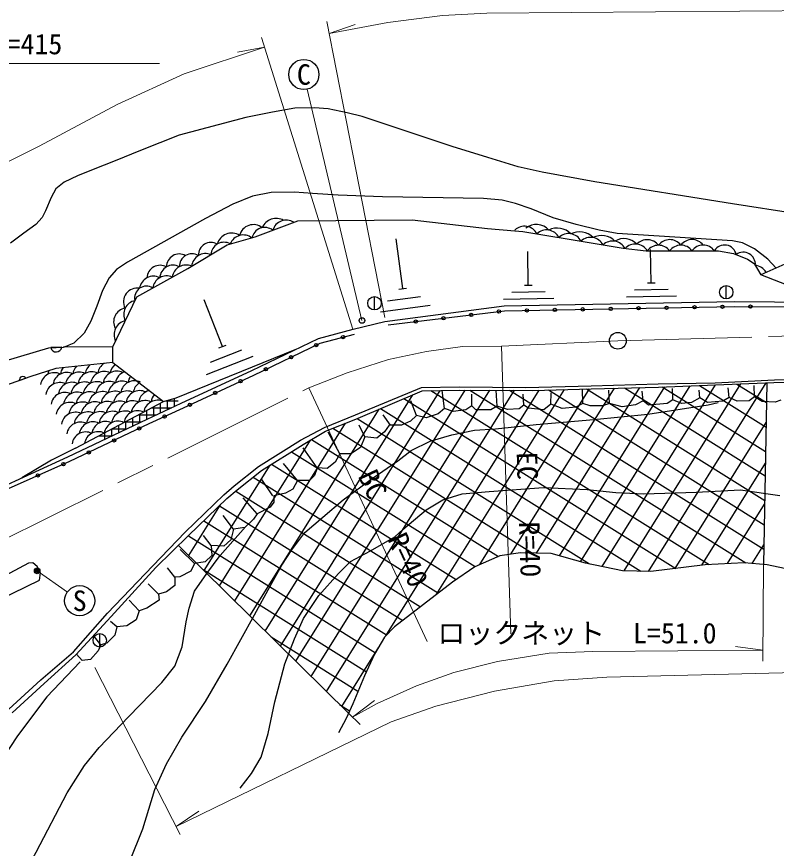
# Model space of a CAD drawing. Units: millimetres at full size, sheet at 1:1000; details may follow other scales. Extents: x 40000 to 680000, y 20000 to 380000.
# Drawn here: x 217114 to 285086, y 246860 to 321222 of the extents above; entities that cross this region are included whole.
import ezdxf
from ezdxf.enums import TextEntityAlignment as Align

# ---------------------------------------------------------------- set-up
doc = ezdxf.new("R2010")
doc.units = ezdxf.units.MM
doc.header["$LTSCALE"] = 1000
doc.header["$PDMODE"] = 32
doc.header["$PDSIZE"] = 500
doc.linetypes.add('CHAIN', pattern=[18.5, 12, -1.5, 3.5, -1.5])
for name, color, linetype, lineweight in [('M-BGD', 7, 'Continuous', 25), ('M-BGD-EXST', 7, 'Continuous', 25), ('M-BMK', 2, 'CHAIN', 13), ('M-BMK-SRVR', 3, 'Continuous', 25), ('M-STR-HTXT', 7, 'Continuous', 13), ('M-STR-STRC', 7, 'Continuous', 25)]:
    doc.layers.add(name, color=color, linetype=linetype, lineweight=lineweight)
doc.styles.add('ＭＳ ゴシック', font='')
doc.styles.get('ＭＳ ゴシック').set_extended_font_data('MS Gothic')

msp = doc.modelspace()

# ---------------------------------------------------------------- hatches: boundary and pattern name
at = {"layer": 'M-BGD'}
h = msp.add_hatch(dxfattribs=at)
h.set_pattern_fill('USER', color=256, style=0, pattern_type=2)
h.set_pattern_definition([(58, (0, -0), (-1590.09, 993.599), []), (148, (0, -0), (-993.599, -1590.09), [])])
h.paths.add_polyline_path([(284054, 278611), (283934, 272238), (282200, 272402), (278728, 272207), (273844, 271621), (271320, 271664), (268021, 272359), (264939, 273226), (262197, 273291), (260331, 273009), (258095, 272033), (256120, 270666), (250930, 266670), (250037, 265755), (249143, 264209), (248228, 262271), (247182, 259788), (246801, 258941), (241436, 264236), (231596, 273951), (232493, 274829), (235933, 278135), (236855, 278919), (239013, 280644), (242745, 282982), (244746, 284158), (247453, 285236), (253384, 287772), (256738, 287828), (263301, 287808), (268508, 287948), (274537, 288106), (279645, 288304), (284238, 288478)])
h = msp.add_hatch(dxfattribs=at)
h.set_pattern_fill('USER', color=256, style=0, pattern_type=2)
h.set_pattern_definition([(90, (0, -0), (-625, 0), []), (180, (0, -0), (-0, -625), [])])
h.paths.add_polyline_path([(228792, 285240), (231582, 286543), (231541, 287190), (231382, 287126), (230255, 286807), (224477, 283742), (224818, 283355)])

# ---------------------------------------------------------------- linework, layer by layer
for p, q in [((251653, 296906), (251070, 301368)), ((262894, 297211), (262837, 300210)), ((273892, 297418), (273835, 300417)), ((251305, 296861), (252000, 296952)), ((262544, 297204), (263244, 297217)), ((272403, 296790), (275403, 296846)), ((273542, 297411), (274242, 297425)), ((280603, 295981), (280603, 297181)), ((249132, 294996), (249132, 296196)), ((250282, 295820), (253256, 296208)), ((260667, 295968), (265166, 296053)), ((261405, 296582), (264405, 296639)), ((271665, 296176), (276164, 296261)), ((235538, 291725), (233895, 295915)), ((249655, 294830), (254117, 295413)), ((221151, 291667), (220161, 291627)), ((225719, 291709), (221311, 291674)), ((235212, 291597), (235864, 291853)), ((234100, 289228), (238289, 290870)), ((234470, 290340), (237263, 291435)), ((225731, 290296), (230255, 286807)), ((217356, 288679), (217947, 288886)), ((255383, 286197), (255191, 287802)), ((260112, 286390), (260020, 287818)), ((267780, 286646), (267746, 287927)), ((270168, 286634), (270108, 287827)), ((275816, 286950), (275804, 287984)), ((278237, 287155), (278172, 287827)), ((280858, 287180), (280779, 288037)), ((283128, 287215), (283095, 288247)), ((284238, 288478), (283934, 272238)), ((257848, 286415), (257835, 287460)), ((262499, 286479), (262421, 287461)), ((264915, 286582), (264946, 287579)), ((273157, 286873), (273078, 287736)), ((222378, 282629), (230255, 286807)), ((252890, 285568), (252377, 286870)), ((250568, 284695), (249914, 285612)), ((246045, 282128), (244981, 284069)), ((248266, 283642), (247768, 284696)), ((243988, 280893), (242755, 282680)), ((242242, 279738), (240985, 281255)), ((240035, 278389), (239054, 279847)), ((238631, 276770), (237371, 278203)), ((236526, 275398), (235604, 276619)), ((234534, 273931), (233842, 274845)), ((246801, 258941), (231596, 273951)), ((233033, 272343), (231755, 273570)), ((231271, 271119), (230611, 271952)), ((229795, 269593), (228883, 270516)), ((228073, 268088), (227194, 269047)), ((226070, 266664), (225514, 267147)), ((224654, 265068), (223995, 265880)), ((224551, 264863), (224551, 266063))]:
    msp.add_line(p, q, dxfattribs=at)
for points in [[(284924, 295723), (298955, 295584), (305172, 296865), (311088, 298111), (313397, 298567), (314926, 298814), (322311, 298960), (325834, 298989), (329422, 298698), (334589, 298364), (338027, 298312), (339615, 298089), (343651, 297971), (347871, 297718), (352071, 297540), (357166, 298237), (364523, 300392), (390485, 311214), (389919, 314258), (386675, 326044), (380528, 324068), (373918, 316115), (366546, 303480)], [(119808, 317873), (124224, 316510), (129668, 310922), (134017, 308014), (147930, 298932), (152966, 295781), (155134, 294358), (157333, 292921), (165425, 288713), (172313, 285677), (179968, 283866), (183669, 283541), (193690, 283942), (206548, 287609), (220001, 291620), (221311, 291674), (221778, 291851)], [(286931, 303582), (281171, 304499), (268833, 306449), (264131, 307302), (261991, 307791), (259270, 308625), (256087, 309623), (251353, 311182), (248022, 312288), (246699, 312614), (244988, 312978), (243750, 313069), (242002, 313032), (240017, 312687), (237608, 312195), (231651, 310613), (228196, 309261), (225942, 308328), (223968, 307543), (222560, 306995), (221354, 306428), (220623, 305825), (220203, 305040), (219709, 303871), (219394, 303262), (218827, 302623), (217749, 301856), (216579, 300979)], [(285060, 298744), (284323, 299553), (283118, 300469), (282053, 300991), (281147, 301183), (270845, 301843), (269225, 302141), (267179, 302631), (265111, 303228), (263142, 304040), (261757, 304530), (260563, 304828), (258879, 304956), (249833, 305126), (245868, 305254), (243583, 305398), (241968, 305538), (239892, 305505), (238229, 305163), (236453, 304457), (234025, 303184), (227033, 299267), (226039, 298612), (225405, 297872), (224793, 296734), (224277, 295338), (223749, 294003), (223158, 292919), (222245, 292028), (221778, 291851)], [(225731, 290296), (225719, 291709), (227856, 296161), (232430, 298710), (235950, 300834), (238470, 301521), (242261, 302978)], [(242261, 302978), (252489, 303045), (259243, 302293), (261679, 302084)], [(261679, 302084), (262412, 302021), (268883, 300929), (271381, 300509), (273438, 300279), (279917, 300298), (281257, 300055), (282489, 299549), (283100, 299149), (283708, 298150)], [(303881, 298323), (300395, 299273), (297282, 298990), (289969, 299034), (286661, 299447), (283708, 298150)], [(303881, 298323), (298957, 296553), (293341, 296380), (287207, 296769), (283708, 298150)], [(250342, 293655), (260768, 294920), (281354, 295308), (299178, 295258), (304459, 296395)], [(244116, 292443), (247236, 293280), (250045, 293973), (260735, 295370), (281352, 295758), (284924, 295723)], [(177376, 272309), (183951, 271744), (186545, 271617), (190849, 271799), (195780, 272108), (199227, 273029), (203721, 274304), (205700, 274836), (210705, 276764), (215292, 278565), (221883, 281465), (228983, 284833), (232032, 286256), (238344, 289180), (244273, 292019), (247348, 292844)], [(202754, 274431), (203618, 274661), (205552, 275261), (210546, 277186), (215162, 278876), (221693, 281873), (228792, 285240), (231842, 286664), (238152, 289588), (244116, 292443)], [(230255, 286807), (231382, 287126), (242044, 291451)], [(225731, 290296), (220631, 289773), (218288, 289006), (213339, 287270), (208168, 285432), (204473, 284384), (194130, 281719), (192687, 281519), (188944, 281282), (186358, 281023), (184647, 280904), (179569, 281696)], [(216414, 259314), (219276, 261938), (222217, 264423), (225244, 267888), (229309, 272112), (232186, 275145), (235638, 278461), (236575, 279258), (238758, 281004), (242516, 283358), (244644, 284498), (247428, 285630), (253339, 288062), (256713, 288133), (262667, 288052), (268510, 288219), (274505, 288380), (279596, 288492), (284907, 288738), (291334, 288956)], [(216713, 258991), (219571, 261612), (222421, 264170), (225569, 267590), (229561, 271958), (232493, 274829), (235933, 278135), (236855, 278919), (239013, 280644), (242745, 282982), (244746, 284158), (247453, 285236), (253384, 287772), (256738, 287828), (263301, 287808), (268508, 287948), (274537, 288106), (279645, 288304), (284863, 288502), (291337, 288680)], [(285476, 286922), (284975, 286744), (283816, 286807), (283128, 287215), (282648, 286861), (281587, 286835), (280858, 287180), (280308, 286835), (278914, 286733), (278237, 287155), (277495, 286733), (276609, 286630), (275816, 286950), (275318, 286643), (273643, 286490), (273157, 286873), (272492, 286528), (271299, 286349), (270168, 286634), (269526, 286428), (268422, 286428), (267780, 286646), (267148, 286300), (265929, 286185), (264915, 286582), (264283, 286082), (262923, 286210), (262499, 286479), (262063, 286146), (261023, 286094), (260112, 286390), (259542, 286081), (258207, 286081), (257848, 286415), (257309, 286081), (256179, 285927), (255383, 286197), (254816, 285709), (253763, 285350), (252890, 285568), (252351, 285055), (251543, 284695), (250452, 284695), (250025, 284103), (249331, 283539), (248266, 283642), (247868, 282705), (247008, 282141), (246045, 282128), (245605, 281380), (244912, 280816), (243988, 280893), (243769, 280187), (243320, 279738), (242242, 279738), (241816, 278966), (241174, 278620), (240122, 278389), (240135, 277824), (239786, 277373), (238631, 276770), (238297, 276283), (237527, 275557), (236526, 275398), (236279, 274457), (235651, 273893), (234534, 273931), (234585, 273046), (233982, 272469), (233033, 272343), (232709, 271632), (231720, 271145), (231271, 271119), (231258, 270362), (230527, 269798), (229795, 269593), (229857, 269037), (228753, 268344), (228073, 268088), (227816, 267292), (226969, 266766), (226070, 266664), (225912, 265915), (225180, 265197), (224654, 265068), (224410, 264517), (223717, 263747), (222985, 263644), (222472, 264216)], [(227255, 245722), (228418, 248605), (229488, 252115), (230513, 254429), (231909, 256800), (234026, 259985), (235942, 263329), (238393, 267731), (239786, 270304), (240833, 272186), (241739, 273561), (242906, 275095), (244506, 276470), (246341, 278011), (248935, 279921), (251229, 281508), (252420, 282418), (254115, 283265), (256056, 283829), (258091, 284252), (259967, 284382), (263602, 284770), (268762, 285192), (273586, 285686), (278974, 286509), (279889, 286728)], [(222378, 282629), (220241, 281574), (217570, 279981)], [(237119, 252231), (238141, 253541), (238985, 255006), (239629, 257115), (240229, 259957), (241095, 263354), (241962, 265596), (242788, 267426), (244165, 269468), (245920, 271444), (246986, 272509), (248785, 273464), (250962, 274707), (251658, 275381), (253746, 277113), (255256, 278023), (256966, 278556), (259387, 278755), (264238, 279112), (268147, 278934), (270712, 278673), (273221, 278550), (277901, 278719), (281881, 278929), (285395, 278414)], [(202916, 228374), (206599, 231896), (210913, 235472), (213964, 238522), (216121, 241624), (218857, 246514), (221645, 251825), (223175, 254262), (224490, 255892), (227120, 258626), (230119, 261676), (231276, 263148), (231926, 264865), (232269, 267108), (232560, 268322), (233035, 269853), (234131, 271448), (235336, 273031), (237580, 275618)], [(287369, 271553), (284262, 272207), (282200, 272402), (278728, 272207), (273844, 271621), (271320, 271664), (268021, 272359), (264939, 273226), (262197, 273291), (260331, 273009), (258095, 272033), (256120, 270666), (250930, 266670), (250037, 265755), (249143, 264209), (248228, 262271), (247182, 259788), (246594, 258482), (245919, 257197)], [(178333, 263176), (183100, 262731), (187207, 262575), (191356, 262609), (195941, 263074), (199986, 263813), (206273, 265399), (213193, 267946), (219174, 270850), (219260, 271507), (218954, 272065), (218562, 272387), (218180, 272358), (213141, 269663), (207920, 267529), (203819, 266241), (198462, 264954), (193377, 264208), (188893, 263936), (184350, 264071), (177807, 264715)], [(222792, 263549), (219804, 260401), (217193, 256931), (214421, 252734), (211936, 248523), (209325, 244864), (206795, 242308), (204130, 240156), (201160, 238262), (200164, 237455), (199088, 236406), (197392, 234038), (196046, 232774), (194130, 231555), (192981, 231157)]]:
    msp.add_lwpolyline(points, dxfattribs=at)
for centre, radius in [((280603, 296581), 600), ((249132, 295596), 600), ((270264, 295099), 150), ((272764, 295146), 150), ((275263, 295193), 150), ((277763, 295241), 150), ((280262, 295288), 150), ((282762, 295304), 150), ((257788, 294558), 150), ((260269, 294860), 150), ((262765, 294958), 150), ((265265, 295005), 150), ((267764, 295052), 150), ((252824, 293956), 150), ((255306, 294257), 150), ((246314, 292567), 150), ((243925, 291852), 150), ((241670, 290773), 150), ((239415, 289693), 150), ((237153, 288629), 150), ((234884, 287578), 150), ((232616, 286527), 150), ((230350, 285471), 150), ((228087, 284408), 150), ((225828, 283337), 150), ((223570, 282265), 150), ((221303, 281210), 150), ((219015, 280203), 150), ((224551, 265463), 600)]:
    msp.add_circle(centre, radius, dxfattribs=at)
for centre, radius, start, end in [((240339, 301832), 1353, 60.51072, 157.6492), ((241242, 301782), 1250, 57.89737, 164.15758), ((238296, 301359), 1266, 51.30105, 166.41864), ((239318, 301187), 1182, 52.39593, 167.81414), ((262548, 301237), 1250, 27.29595, 133.55615), ((263605, 301132), 1507, 41.81905, 128.76059), ((264520, 300904), 1250, 27.29595, 133.55615), ((265486, 300616), 1699, 44.37887, 116.47323), ((267460, 300272), 1710, 44.47814, 116.37244), ((236345, 300538), 1330, 57.17033, 164.92545), ((237395, 300450), 1250, 52.11742, 158.37762), ((266492, 300572), 1250, 27.29595, 133.55615), ((268465, 300239), 1250, 27.29595, 133.55615), ((269438, 299967), 1683, 44.18502, 116.73432), ((271464, 299855), 1524, 42.07514, 122.52071), ((273527, 300000), 1279, 37.69389, 136.74699), ((275542, 300035), 1250, 37.04067, 143.30087), ((277545, 300041), 1250, 37.04067, 143.30087), ((234500, 299907), 1127, 60.15682, 182.21119), ((235672, 299864), 1187, 61.83859, 175.75442), ((270437, 299907), 1250, 27.3344, 133.5946), ((272462, 299625), 1258, 31.30108, 136.54668), ((274539, 299532), 1250, 37.04067, 143.30087), ((276539, 299538), 1250, 37.04067, 143.30087), ((278539, 299544), 1250, 37.04067, 143.30087), ((280448, 299731), 1072, 12.11799, 148.16936), ((231666, 298856), 1145, 60.5399, 180.49131), ((232811, 298867), 1145, 60.5399, 180.49131), ((234019, 298793), 1250, 67.96972, 174.22993), ((282123, 299072), 1084, 355.19236, 125.32795), ((229958, 297802), 1186, 61.67364, 176.58184), ((231103, 297813), 1186, 61.67364, 176.58184), ((232274, 297765), 1250, 65.99763, 172.25784), ((283081, 297738), 1250, 29.48583, 84.44407), ((229358, 296763), 1253, 63.38702, 172.19442), ((230527, 296791), 1250, 65.99763, 172.25784), ((227895, 295728), 1225, 79.5892, 207.67523), ((228722, 296074), 1051, 57.38988, 192.98669), ((227948, 294603), 1250, 100.83869, 207.09889), ((227045, 293931), 1250, 100.83869, 207.09889), ((227078, 292791), 1250, 100.83869, 207.09889), ((220652, 291745), 505, 193.51655, 351.17474), ((224495, 289129), 1250, 129.98157, 171.07529), ((225613, 289156), 1250, 122.01805, 171.07529), ((225613, 289156), 1250, 122.01805, 171.07529), ((226731, 289183), 1250, 129.84954, 171.07529), ((220493, 288138), 1250, 64.81509, 171.07529), ((221142, 289048), 1250, 155.41317, 171.07529), ((221611, 288165), 1250, 64.81509, 171.07529), ((222260, 289075), 1250, 142.35838, 171.07529), ((222729, 288192), 1250, 64.81509, 171.07529), ((223378, 289102), 1250, 136.56185, 171.07529), ((223846, 288219), 1250, 64.81509, 171.07529), ((223846, 288219), 1250, 64.81509, 171.07529), ((224964, 288246), 1250, 64.81509, 171.07529), ((224964, 288246), 1250, 64.81509, 171.07529), ((226082, 288272), 1250, 64.81509, 171.07529), ((227199, 288299), 1250, 109.17484, 171.07529), ((217669, 288731), 318, 29.22388, 189.44162), ((222080, 287281), 1250, 64.81509, 171.07529), ((223197, 287308), 1250, 64.81509, 171.07529), ((223197, 287308), 1250, 64.81509, 171.07529), ((224315, 287335), 1250, 64.81509, 171.07529), ((225433, 287362), 1250, 64.81509, 171.07529), ((226550, 287389), 1250, 64.81509, 171.07529), ((226550, 287389), 1250, 64.81509, 171.07529), ((227668, 287416), 1250, 64.81509, 171.07529), ((228317, 288326), 1250, 143.26212, 171.07529), ((220962, 287254), 1250, 64.81509, 171.07529), ((228137, 286533), 1250, 64.81509, 171.07529), ((228786, 287443), 1250, 124.00048, 171.07529), ((229254, 286560), 1250, 102.14106, 171.07529), ((229254, 286560), 1250, 102.14106, 171.07529), ((221430, 286371), 1250, 64.81509, 171.07529), ((222548, 286398), 1250, 64.81509, 171.07529), ((223666, 286425), 1250, 64.81509, 171.07529), ((224784, 286452), 1250, 64.81509, 171.07529), ((224784, 286452), 1250, 64.81509, 171.07529), ((225901, 286479), 1250, 64.81509, 171.07529), ((225901, 286479), 1250, 64.81509, 171.07529), ((227019, 286506), 1250, 64.81509, 171.07529), ((230372, 286586), 1250, 137.62112, 171.07529), ((221899, 285488), 1250, 64.81509, 171.07529), ((223017, 285515), 1250, 64.81509, 171.07529), ((224134, 285541), 1250, 64.81509, 171.07529), ((224134, 285541), 1250, 64.81509, 171.07529), ((225252, 285568), 1250, 64.81509, 171.07529), ((226370, 285595), 1250, 64.81509, 171.07529), ((227488, 285622), 1250, 64.81509, 171.07529), ((227488, 285622), 1250, 64.81509, 171.07529), ((228605, 285649), 1250, 64.81509, 171.07529), ((228605, 285649), 1250, 64.81509, 171.07529), ((229723, 285676), 1250, 64.81509, 171.07529), ((222368, 284604), 1250, 64.81509, 171.07529), ((223485, 284631), 1250, 64.81509, 171.07529), ((224603, 284658), 1250, 64.81509, 171.07529), ((225721, 284685), 1250, 64.81509, 171.07529), ((225721, 284685), 1250, 64.81509, 171.07529), ((226839, 284712), 1250, 64.81509, 171.07529), ((226839, 284712), 1250, 64.81509, 171.07529), ((227956, 284739), 1250, 64.81509, 171.07529), ((222836, 283721), 1250, 64.81509, 171.07529), ((223954, 283748), 1250, 64.81509, 171.07529), ((225072, 283775), 1250, 64.81509, 171.07529), ((225072, 283775), 1250, 64.81509, 171.07529), ((226189, 283802), 1250, 64.81509, 171.07529), ((223305, 282837), 1250, 64.81509, 171.07529), ((224423, 282864), 1250, 64.81509, 171.07529)]:
    msp.add_arc(centre, radius, start, end, dxfattribs=at)
at = {"layer": 'M-BGD-EXST'}
for centre, radius in [((242811, 316047), 1350), ((248010, 294052), 250), ((222756, 268999), 1350)]:
    msp.add_circle(centre, radius, dxfattribs=at)
at = {"layer": 'M-BMK'}
msp.add_lwpolyline([(179501, 267800), (183961, 267360), (188744, 267330), (191249, 267322), (195177, 267736), (199401, 268386), (204022, 269512), (207377, 270635), (210781, 271977), (214074, 273515), (243262, 288042), (246699, 289375), (250394, 290572), (253780, 291289), (256996, 291734), (260485, 291767), (270901, 292245), (341273, 294174), (347818, 294510)], dxfattribs=at)
at = {"layer": 'M-BMK-SRVR'}
msp.add_circle((270901, 292245), 750, dxfattribs=at)
msp.add_circle((270901, 292245), 750, dxfattribs=at)
at = {"layer": 'M-STR-HTXT'}
for p, q in [((244879, 320801), (250067, 294324)), ((245090, 319725), (247416, 320512)), ((247198, 293270), (239024, 319368)), ((239300, 318486), (236885, 318045)), ((248010, 294052), (243122, 314733)), ((261321, 266054), (260485, 291767)), ((243262, 288042), (253854, 265360)), ((283934, 272238), (283868, 263608)), ((218949, 271667), (221651, 269774)), ((283875, 264593), (281441, 264912)), ((224112, 263040), (231748, 248092)), ((247159, 258600), (249126, 260069)), ((246801, 258941), (247848, 257943)), ((231379, 248814), (233417, 250184))]:
    msp.add_line(p, q, dxfattribs=at)
for points in [[(100619, 344449), (165202, 305972), (168603, 304640), (173189, 303196), (177316, 302279), (180916, 301775), (184447, 301340), (188887, 301173), (192468, 301311), (197829, 301866), (204968, 303459), (210705, 305427), (219128, 309635), (226106, 313376), (232113, 316101), (239300, 318486)], [(245090, 319725), (250313, 320711), (255214, 321327), (259192, 321546), (304456, 321881)], [(186489, 274644), (193834, 317045), (229884, 317045)], [(231379, 248814), (250625, 258161), (254633, 259574), (259853, 260905), (265216, 261841), (269931, 262165), (356898, 264322)], [(247159, 258600), (249380, 259819), (252900, 261386), (256221, 262581), (260127, 263565), (264755, 264319), (268661, 264451), (283875, 264593)]]:
    msp.add_lwpolyline(points, dxfattribs=at)
at = {"layer": 'M-STR-STRC'}
for radius in [150, 120, 90, 60, 30, 20]:
    msp.add_circle((218949, 271667), radius, dxfattribs=at)
msp.add_point((218949, 271667), dxfattribs=at)

# ---------------------------------------------------------------- texts
at = {"layer": 'M-BGD-EXST', "style": 'ＭＳ ゴシック'}
for s, p in [('C', (242811, 316047)), ('S', (222756, 268999))]:
    msp.add_text(s, height=1833, dxfattribs=at).set_placement(p, align=Align.MIDDLE_CENTER)
at = {"layer": 'M-STR-HTXT', "style": 'ＭＳ ゴシック'}
msp.add_text('ヒューム管φ1000 L=415', height=1833, dxfattribs=at).set_placement((194339, 317306), align=Align.BOTTOM_LEFT)
for s, rotation, p in [('EC   R=40', 271.861, (261483, 276656)), ('BC   R=40', 295.033, (249491, 274858))]:
    msp.add_text(s, height=1833, rotation=rotation, dxfattribs=at).set_placement(p, align=Align.BOTTOM_CENTER)
msp.add_text('ロックネット  L=51.0', height=1833, dxfattribs=at).set_placement((267250, 264640), align=Align.BOTTOM_CENTER)

doc.saveas('drawing.dxf')
